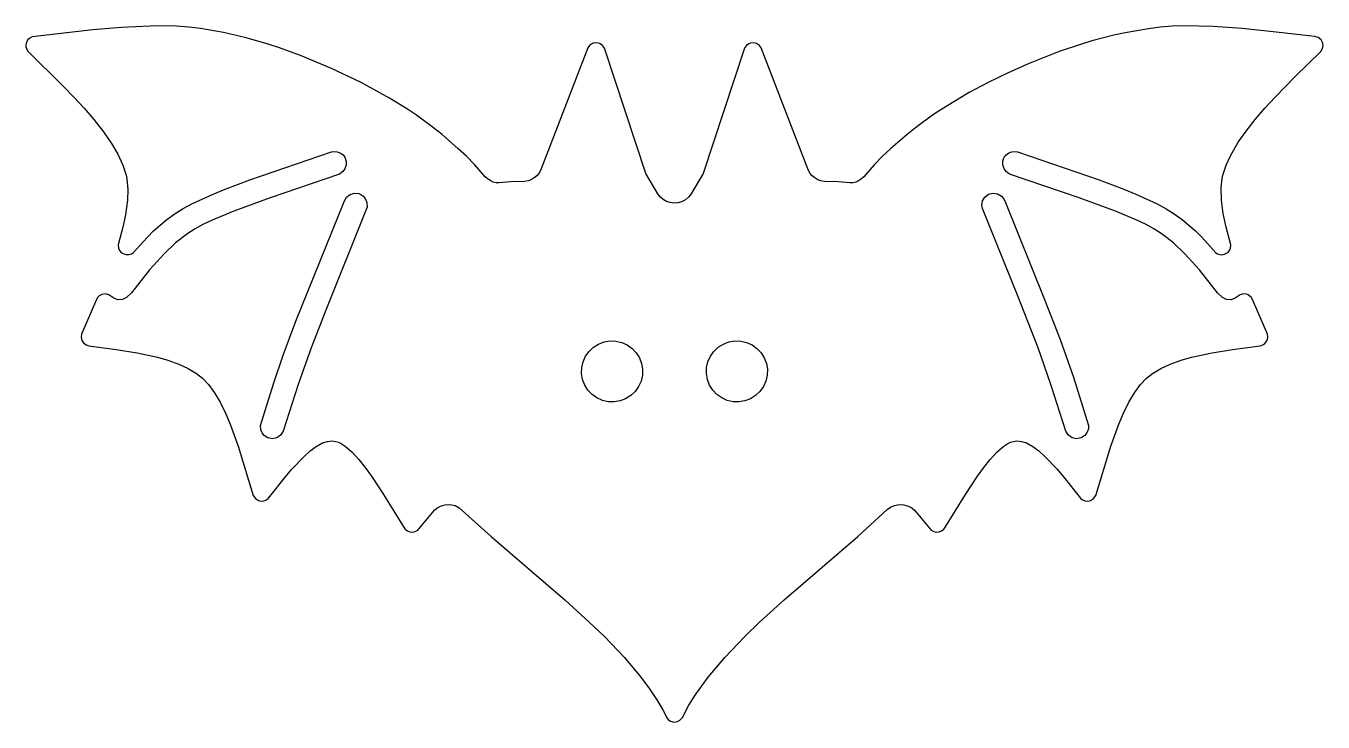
# Model space of a CAD drawing. Header units: inches. Extents: x 0.03 to 5.97, y 1.41 to 4.59.
import ezdxf

# ---------------------------------------------------------------- set-up
doc = ezdxf.new("R2010")
doc.units = ezdxf.units.IN
doc.header["$MEASUREMENT"] = 0

msp = doc.modelspace()

# ---------------------------------------------------------------- linework, layer by layer
for points in [[(0.056, 4.5446), (0.045, 4.5393), (0.0359, 4.5309), (0.0299, 4.5201), (0.0268, 4.5081), (0.0268, 4.4997), (0.0302, 4.4879), (0.0342, 4.4805), (0.1994, 4.3174), (0.2467, 4.2688), (0.2937, 4.2181), (0.3383, 4.1661), (0.3823, 4.11), (0.4195, 4.0563), (0.4477, 4.008), (0.4709, 3.9577), (0.4856, 3.9107), (0.489, 3.8939), (0.494, 3.8452), (0.4927, 3.7969), (0.4836, 3.7288), (0.4715, 3.6731), (0.4504, 3.5982), (0.4494, 3.5898), (0.4511, 3.5774), (0.4561, 3.5663), (0.4641, 3.5566), (0.4749, 3.5502), (0.487, 3.5469), (0.4994, 3.5472), (0.5111, 3.5512), (0.5182, 3.5559), (0.5819, 3.6261), (0.6121, 3.6559), (0.6729, 3.708), (0.7105, 3.7351), (0.7477, 3.7586), (0.7877, 3.7801), (0.8857, 3.8248), (0.9397, 3.8466), (1.0528, 3.8892), (1.4283, 4.0177), (1.4408, 4.0197), (1.4532, 4.0184), (1.4629, 4.0154), (1.4726, 4.01), (1.4804, 4.0036), (1.4881, 3.9939), (1.4951, 3.9741), (1.4955, 3.9583), (1.4894, 3.9399), (1.48, 3.9275), (1.4639, 3.9164), (1.1458, 3.8073), (0.9793, 3.7459), (0.8803, 3.7043), (0.838, 3.6845), (0.8028, 3.6653), (0.7692, 3.6442), (0.7132, 3.6012), (0.6598, 3.5512), (0.594, 3.4767), (0.5101, 3.372), (0.488, 3.3499), (0.4688, 3.3408), (0.4477, 3.3401), (0.4292, 3.3469), (0.4071, 3.363), (0.391, 3.367), (0.3742, 3.3643), (0.3631, 3.3583), (0.3571, 3.3526), (0.3504, 3.3418), (0.2816, 3.1831), (0.2799, 3.1707), (0.2809, 3.1623), (0.2836, 3.1542), (0.29, 3.1435), (0.3034, 3.1334), (0.3151, 3.1294), (0.441, 3.1123), (0.5366, 3.0972), (0.6306, 3.0767), (0.6776, 3.0636), (0.7283, 3.0455), (0.7706, 3.0257), (0.8088, 3.0029), (0.8367, 2.9807), (0.8635, 2.9522), (0.8914, 2.9143), (0.9169, 2.871), (0.9417, 2.8206), (0.9632, 2.7706), (1.0004, 2.6689), (1.0692, 2.4437), (1.0786, 2.43), (1.0924, 2.4209), (1.1045, 2.4179), (1.1172, 2.4186), (1.129, 2.4229), (1.1387, 2.4306), (1.2169, 2.529), (1.2458, 2.5635), (1.3001, 2.6209), (1.3297, 2.6474), (1.3572, 2.6679), (1.3867, 2.684), (1.4089, 2.6914), (1.43, 2.6934), (1.4465, 2.6914), (1.4599, 2.687), (1.4716, 2.6817), (1.4901, 2.6696), (1.521, 2.6427), (1.5535, 2.6075), (1.5821, 2.5719), (1.6113, 2.5317), (1.6666, 2.4481), (1.7606, 2.2947), (1.766, 2.2883), (1.7757, 2.2806), (1.7874, 2.2763), (1.7999, 2.2756), (1.8119, 2.2783), (1.8227, 2.2847), (1.8995, 2.3753), (1.9126, 2.3863), (1.9274, 2.3947), (1.9485, 2.4011), (1.97, 2.4021), (1.9942, 2.3967), (2.013, 2.3873), (2.1593, 2.2558), (2.4966, 1.9658), (2.6094, 1.8635), (2.6788, 1.7963), (2.7701, 1.7007), (2.846, 1.6108), (2.8856, 1.5571), (2.9191, 1.5067), (2.946, 1.4604), (2.9661, 1.4221), (2.9715, 1.4161), (2.9819, 1.4091), (2.998, 1.405), (3.0141, 1.4074), (3.0252, 1.4134), (3.0312, 1.4191), (3.0362, 1.4255), (3.0661, 1.4822), (3.095, 1.5289), (3.1537, 1.6104), (3.2306, 1.7014), (3.3218, 1.797), (3.3903, 1.8631), (3.5034, 1.9655), (3.8397, 2.2551), (3.9756, 2.3783), (3.9897, 2.389), (4.0092, 2.3981), (4.03, 2.4021), (4.0515, 2.4011), (4.0726, 2.3947), (4.0874, 2.3863), (4.1005, 2.3753), (4.1773, 2.2847), (4.1881, 2.2783), (4.2001, 2.2756), (4.2126, 2.2763), (4.2243, 2.2806), (4.234, 2.2883), (4.2394, 2.2947), (4.3334, 2.4478), (4.3887, 2.5317), (4.4179, 2.5719), (4.4465, 2.6075), (4.479, 2.6427), (4.5099, 2.6696), (4.5284, 2.6817), (4.5401, 2.687), (4.5535, 2.6914), (4.57, 2.6934), (4.5911, 2.6914), (4.6133, 2.684), (4.6428, 2.6679), (4.6703, 2.6474), (4.6999, 2.6209), (4.7539, 2.5635), (4.7831, 2.529), (4.8613, 2.4306), (4.871, 2.4229), (4.8828, 2.4186), (4.8955, 2.4179), (4.9076, 2.4209), (4.9214, 2.43), (4.9308, 2.4437), (4.9996, 2.6686), (5.0365, 2.7703), (5.0583, 2.8206), (5.0831, 2.871), (5.1086, 2.9143), (5.1365, 2.9522), (5.1633, 2.9807), (5.1912, 3.0029), (5.2294, 3.0257), (5.2717, 3.0455), (5.3227, 3.0636), (5.3694, 3.0767), (5.465, 3.0975), (5.5587, 3.1123), (5.6849, 3.1294), (5.6966, 3.1334), (5.707, 3.1405), (5.7124, 3.1468), (5.7181, 3.1582), (5.7201, 3.1707), (5.7184, 3.1831), (5.6496, 3.3418), (5.6429, 3.3526), (5.6295, 3.3626), (5.6218, 3.3656), (5.609, 3.367), (5.5929, 3.363), (5.5708, 3.3469), (5.5523, 3.3401), (5.5312, 3.3408), (5.512, 3.3499), (5.4899, 3.372), (5.4063, 3.4767), (5.3402, 3.5512), (5.2868, 3.6012), (5.2308, 3.6442), (5.1972, 3.6653), (5.162, 3.6845), (5.1197, 3.7043), (5.021, 3.7459), (4.8546, 3.8073), (4.5361, 3.9164), (4.52, 3.9275), (4.5106, 3.9399), (4.5045, 3.9583), (4.5049, 3.9754), (4.5082, 3.9862), (4.5126, 3.9949), (4.5206, 4.0046), (4.5307, 4.0124), (4.5398, 4.0164), (4.5522, 4.0194), (4.5717, 4.0177), (4.9469, 3.8892), (5.0603, 3.8466), (5.1143, 3.8248), (5.2123, 3.7801), (5.2536, 3.7576), (5.2909, 3.7341), (5.3271, 3.708), (5.3879, 3.6556), (5.4177, 3.6264), (5.4818, 3.5559), (5.4889, 3.5512), (5.5006, 3.5472), (5.509, 3.5465), (5.5214, 3.5486), (5.5359, 3.5566), (5.5439, 3.5663), (5.5489, 3.5774), (5.5506, 3.5898), (5.5496, 3.5982), (5.5285, 3.6731), (5.515, 3.7358), (5.5073, 3.7966), (5.5063, 3.8543), (5.511, 3.8952), (5.5144, 3.9107), (5.5288, 3.957), (5.5486, 4.0003), (5.5842, 4.062), (5.6201, 4.113), (5.662, 4.1664), (5.7063, 4.2178), (5.7533, 4.2688), (5.846, 4.3627), (5.9634, 4.4772), (5.9698, 4.4879), (5.9732, 4.504), (5.9715, 4.5161), (5.9641, 4.5309), (5.9513, 4.5413), (5.9359, 4.5463), (5.7312, 4.5698), (5.602, 4.5826), (5.4701, 4.592), (5.404, 4.5943), (5.3412, 4.595), (5.2821, 4.5933), (5.2264, 4.5889), (5.1724, 4.5822), (5.0663, 4.5641), (5.0143, 4.5527), (4.9126, 4.5262), (4.8616, 4.5107), (4.7633, 4.4775), (4.6183, 4.4201), (4.5263, 4.3792), (4.4374, 4.3359), (4.3505, 4.2896), (4.3075, 4.2647), (4.225, 4.2134), (4.1834, 4.1855), (4.1052, 4.1285), (4.0659, 4.0969), (3.9914, 4.0328), (3.9541, 3.9979), (3.9169, 3.9593), (3.8675, 3.9033), (3.8571, 3.8939), (3.843, 3.8848), (3.8306, 3.8798), (3.8169, 3.8764), (3.8034, 3.8754), (3.7521, 3.8805), (3.6877, 3.8825), (3.6709, 3.8855), (3.6575, 3.8902), (3.6427, 3.8986), (3.6313, 3.908), (3.6205, 3.9211), (3.6105, 3.9405), (3.397, 4.4946), (3.39, 4.5047), (3.3766, 4.5141), (3.3645, 4.5175), (3.348, 4.5164), (3.3403, 4.5134), (3.3302, 4.506), (3.3225, 4.4963), (3.3192, 4.4886), (3.1319, 3.9194), (3.0769, 3.8264), (3.0641, 3.81), (3.051, 3.7986), (3.0322, 3.7888), (3.0154, 3.7841), (2.9983, 3.7828), (2.9799, 3.7852), (2.9634, 3.7905), (2.9483, 3.7993), (2.9352, 3.8107), (2.9231, 3.8264), (2.8681, 3.9194), (2.6808, 4.4886), (2.6775, 4.4963), (2.6698, 4.506), (2.6597, 4.5134), (2.652, 4.5164), (2.6355, 4.5175), (2.6234, 4.5141), (2.61, 4.5047), (2.603, 4.4946), (2.3895, 3.9405), (2.3795, 3.9211), (2.3687, 3.908), (2.3573, 3.8986), (2.3425, 3.8902), (2.3291, 3.8855), (2.3123, 3.8825), (2.2479, 3.8805), (2.1966, 3.8754), (2.1831, 3.8764), (2.1694, 3.8798), (2.1543, 3.8865), (2.1429, 3.8939), (2.1325, 3.9033), (2.0831, 3.9593), (2.0459, 3.9979), (2.0089, 4.0325), (1.9344, 4.0969), (1.8948, 4.1281), (1.8166, 4.1855), (1.7754, 4.2134), (1.6935, 4.2641), (1.6498, 4.2892), (1.5636, 4.3352), (1.428, 4.4), (1.286, 4.4591), (1.1887, 4.4946), (1.1377, 4.5111), (1.036, 4.5403), (0.932, 4.5644), (0.8273, 4.5826), (0.7736, 4.5889), (0.7169, 4.5933), (0.6585, 4.595), (0.5964, 4.5943), (0.4648, 4.5879), (0.3329, 4.5765)], [(1.5868, 3.7533), (1.4042, 3.3009), (1.3337, 3.12), (1.2743, 2.9515), (1.2058, 2.7374), (1.1944, 2.7196), (1.177, 2.7079), (1.1565, 2.7035), (1.1357, 2.7075), (1.1193, 2.7179), (1.1095, 2.73), (1.1035, 2.7444), (1.1021, 2.7639), (1.1615, 2.9542), (1.2062, 3.0861), (1.2642, 3.2415), (1.4867, 3.7942), (1.4965, 3.8103), (1.5129, 3.8231), (1.5331, 3.8288), (1.5529, 3.8268), (1.5619, 3.8231), (1.5713, 3.8167), (1.5827, 3.8043), (1.5901, 3.7858), (1.5904, 3.765)], [(4.4112, 3.7583), (4.4089, 3.7734), (4.4119, 3.7929), (4.4223, 3.811), (4.4391, 3.8234), (4.4596, 3.8288), (4.4804, 3.8258), (4.4985, 3.8154), (4.5079, 3.8046), (4.5136, 3.7935), (4.6965, 3.3408), (4.7676, 3.1579), (4.8284, 2.9857), (4.8979, 2.7639), (4.8972, 2.7485), (4.8905, 2.73), (4.8807, 2.7179), (4.8643, 2.7075), (4.8435, 2.7035), (4.823, 2.7079), (4.8056, 2.7196), (4.7942, 2.7374), (4.7257, 2.9515), (4.6666, 3.1196), (4.575, 3.3532)], [(2.8527, 2.9941), (2.8466, 2.9673), (2.8352, 2.9424), (2.8194, 2.92), (2.7993, 2.9012), (2.7761, 2.8867), (2.7506, 2.877), (2.7235, 2.8723), (2.6959, 2.873), (2.6694, 2.8793), (2.6443, 2.8904), (2.6221, 2.9062), (2.6033, 2.9263), (2.5885, 2.9495), (2.5788, 2.975), (2.5741, 3.0022), (2.5751, 3.0297), (2.5812, 3.0562), (2.5926, 3.0814), (2.6083, 3.1035), (2.6281, 3.1227), (2.6516, 3.1371), (2.6771, 3.1468), (2.7043, 3.1515), (2.7315, 3.1505), (2.7584, 3.1445), (2.7832, 3.1334), (2.8057, 3.1173), (2.8245, 3.0975), (2.8389, 3.0743), (2.849, 3.0485), (2.8533, 3.022)], [(3.4249, 2.9941), (3.4188, 2.9673), (3.4074, 2.9424), (3.3917, 2.92), (3.3719, 2.9012), (3.3484, 2.8867), (3.3229, 2.877), (3.2957, 2.8723), (3.2685, 2.873), (3.2416, 2.8793), (3.2168, 2.8904), (3.1943, 2.9062), (3.1755, 2.9263), (3.1611, 2.9495), (3.151, 2.975), (3.1467, 3.0022), (3.1473, 3.0297), (3.1534, 3.0562), (3.1648, 3.0814), (3.1806, 3.1035), (3.2007, 3.1227), (3.2239, 3.1371), (3.2494, 3.1468), (3.2765, 3.1515), (3.3041, 3.1505), (3.3306, 3.1445), (3.3557, 3.1334), (3.3779, 3.1173), (3.3967, 3.0975), (3.4115, 3.0743), (3.4212, 3.0485), (3.4256, 3.022)]]:
    msp.add_lwpolyline(points, close=True)

doc.saveas('drawing.dxf')
